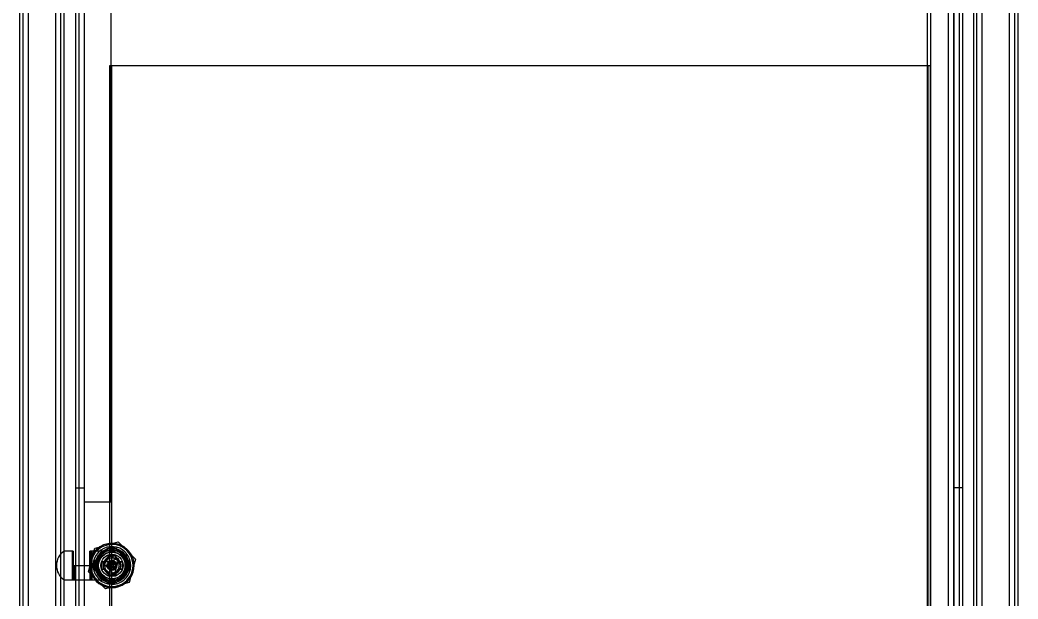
# Model space of a CAD drawing. Header units: millimetres. Extents: x 10366 to 13995, y 24552 to 29685.
# Drawn here: x 11416.9 to 11866.9, y 27928.9 to 28190.1 of the extents above; entities that cross this region are included whole.
import ezdxf

# ---------------------------------------------------------------- set-up
doc = ezdxf.new("R2010")
doc.units = ezdxf.units.MM
doc.header["$LTSCALE"] = 3
doc.layers.add('Default', color=7, linetype='Continuous')
doc.layers.add('Hidden_lines', color=7, linetype='Continuous')

msp = doc.modelspace()

# ---------------------------------------------------------------- linework, layer by layer
at = {"layer": 'Default'}
for p, q in [((11416.86, 27503.51), (11416.86, 28415.53)), ((11420.64, 27503.51), (11420.64, 28415.53)), ((11433.08, 27503.51), (11433.08, 28415.53)), ((11436.86, 27503.51), (11436.86, 28415.53)), ((11846.86, 27503.51), (11846.86, 28415.53)), ((11850.64, 27503.51), (11850.64, 28415.53)), ((11863.08, 27503.51), (11863.08, 28415.53)), ((11866.86, 27503.51), (11866.86, 28415.53)), ((11441.86, 28409.03), (11441.86, 27979.03)), ((11445.85, 28409.03), (11445.85, 27512.5)), ((11445.85, 28409.03), (11445.85, 27979.03)), ((11837.87, 27512.5), (11837.87, 28409.03)), ((11837.87, 28409.03), (11837.87, 27979.03)), ((11841.86, 28409.03), (11841.86, 27979.03)), ((11441.86, 27979.03), (11441.86, 27512.5)), ((11445.85, 27979.03), (11445.85, 27512.5)), ((11837.87, 27979.03), (11837.87, 27512.5)), ((11841.86, 27979.03), (11841.86, 27512.5)), ((11440.34, 27950.56), (11436.84, 27950.56)), ((11440.34, 27950.56), (11440.34, 27937.56)), ((11440.81, 27950.56), (11440.81, 27943.85)), ((11461.4, 27947.12), (11454.16, 27945.18)), ((11454.16, 27945.18), (11459.46, 27939.88)), ((11459.46, 27939.88), (11461.4, 27947.12)), ((11441.86, 27943.85), (11440.81, 27943.85)), ((11440.81, 27943.85), (11440.81, 27937.56)), ((11436.84, 27937.56), (11440.34, 27937.56)), ((11440.81, 27937.56), (11441.86, 27937.56))]:
    msp.add_line(p, q, dxfattribs=at)
for points in [[(11441.86, 27979.03, 0), (11441.86, 27979.03, 0), (11441.86, 27979.03, 0), (11441.86, 27979.03, 0), (11441.86, 27979.03, 0), (11441.86, 27979.03, 0), (11441.86, 27979.03, 0), (11441.86, 27979.03, 0), (11441.86, 27979.03, 0), (11441.86, 27979.03, 0), (11441.87, 27979.03, 0), (11441.87, 27979.03, 0), (11441.9, 27979.03, 0), (11442, 27979.03, 0), (11443.01, 27979.03, 0), (11445.85, 27979.03, 0)], [(11841.86, 27979.03, 0), (11841.86, 27979.03, 0), (11841.86, 27979.03, 0), (11841.86, 27979.03, 0), (11841.86, 27979.03, 0), (11841.86, 27979.03, 0), (11841.86, 27979.03, 0), (11841.86, 27979.03, 0), (11841.86, 27979.03, 0), (11841.86, 27979.03, 0), (11841.86, 27979.03, 0), (11841.86, 27979.03, 0), (11841.83, 27979.03, 0), (11841.73, 27979.03, 0), (11840.72, 27979.03, 0), (11837.87, 27979.03, 0)], [(11440.81, 27950.56, 0), (11440.34, 27950.56, 0)], [(11440.34, 27937.56, 0), (11440.81, 27937.56, 0)]]:
    msp.add_polyline3d(points, dxfattribs=at)
msp.add_circle((11458.34, 27944.06), 6.15, dxfattribs=at)
for radius, start, end in [(10, 45, 225), (8.5, 45, 9.4714), (8.5, 9.4714, 45), (10, 9.4714, 45), (10, 225, 9.4714)]:
    msp.add_arc((11458.34, 27944.06), radius, start, end, dxfattribs=at)
at = {"layer": 'Hidden_lines'}
for p, q in [((11418.36, 27503.51), (11418.36, 28415.53)), ((11435.36, 27503.51), (11435.36, 28415.53)), ((11827.54, 27508.51), (11827.54, 28413.02)), ((11835.54, 27508.51), (11835.54, 28413.02)), ((11848.36, 27503.51), (11848.36, 28415.53)), ((11865.36, 27503.51), (11865.36, 28415.53)), ((11443.36, 28409.03), (11443.36, 27979.03)), ((11840.36, 28409.03), (11840.36, 27979.03)), ((11457.87, 28397.01), (11457.87, 27972.6)), ((11825.85, 28397.01), (11825.85, 27524.52)), ((11457.34, 28169.52), (11827.34, 28169.52)), ((11457.34, 27508.51), (11457.34, 28169.52)), ((11458.34, 27499.52), (11458.34, 28169.52)), ((11826.34, 27499.52), (11826.34, 28169.52)), ((11827.34, 27508.51), (11827.34, 28169.52)), ((11443.36, 27979.03), (11443.36, 27512.5)), ((11840.36, 27979.03), (11840.36, 27512.5)), ((11457.87, 27972.6), (11445.85, 27972.6)), ((11448.31, 27943.85), (11448.31, 27950.56)), ((11448.4, 27950.56), (11448.4, 27937.56)), ((11448.87, 27950.56), (11448.87, 27937.56)), ((11461.34, 27950.56), (11449.34, 27950.56)), ((11449.34, 27950.56), (11449.34, 27937.56)), ((11450.62, 27946.17), (11456.23, 27951.77)), ((11460.45, 27951.77), (11466.05, 27946.17)), ((11455, 27945.76), (11453.64, 27945.76)), ((11453.64, 27945.76), (11453.64, 27942.36)), ((11453.64, 27942.36), (11453.64, 27945.76)), ((11453.64, 27945.76), (11455, 27945.76)), ((11460.04, 27948.76), (11456.64, 27948.76)), ((11456.64, 27948.76), (11456.64, 27947.4)), ((11456.64, 27947.4), (11456.64, 27948.76)), ((11456.64, 27948.76), (11460.04, 27948.76)), ((11457.21, 27944.83), (11456.71, 27945.17)), ((11460.04, 27947.4), (11460.04, 27948.76)), ((11460.04, 27948.76), (11460.04, 27947.4)), ((11463.04, 27945.76), (11461.68, 27945.76)), ((11461.68, 27945.76), (11463.04, 27945.76)), ((11463.04, 27942.36), (11463.04, 27945.76)), ((11463.04, 27945.76), (11463.04, 27942.36)), ((11441.28, 27943.85), (11441.28, 27937.56)), ((11448.31, 27943.85), (11441.86, 27943.85)), ((11456.23, 27936.34), (11450.62, 27941.95)), ((11453.64, 27942.36), (11455, 27942.36)), ((11455, 27942.36), (11453.64, 27942.36)), ((11456.64, 27940.72), (11456.64, 27939.36)), ((11456.64, 27939.36), (11456.64, 27940.72)), ((11456.71, 27942.95), (11457.21, 27943.29)), ((11457.6, 27943.86), (11457.72, 27943.73)), ((11458.14, 27943.32), (11458.01, 27943.44)), ((11458.54, 27944.8), (11458.66, 27944.68)), ((11459.08, 27944.26), (11458.96, 27944.38)), ((11459.45, 27942.43), (11459.11, 27942.93)), ((11459.47, 27943.29), (11459.97, 27942.95)), ((11460.04, 27939.36), (11460.04, 27940.72)), ((11460.04, 27940.72), (11460.04, 27939.36)), ((11466.05, 27941.95), (11460.45, 27936.34)), ((11461.68, 27942.36), (11463.04, 27942.36)), ((11463.04, 27942.36), (11461.68, 27942.36)), ((11441.86, 27937.56), (11448.4, 27937.56)), ((11449.34, 27937.56), (11461.34, 27937.56)), ((11456.64, 27939.36), (11460.04, 27939.36)), ((11460.04, 27939.36), (11456.64, 27939.36))]:
    msp.add_line(p, q, dxfattribs=at)
for points in [[(11455.88, 27953.24, 0), (11461.18, 27954.65, 0)], [(11461.18, 27954.65, 0), (11465.06, 27950.78, 0)], [(11449.34, 27950.56, 0), (11448.4, 27950.56, 0)], [(11449.16, 27946.52, 0), (11450.58, 27951.82, 0)], [(11450.58, 27951.82, 0), (11455.88, 27953.24, 0)], [(11465.06, 27950.78, 0), (11468.93, 27946.9, 0)], [(11447.74, 27941.22, 0), (11449.16, 27946.52, 0)], [(11457.6, 27944.26, 0), (11456.55, 27945.3, 0)], [(11457.09, 27945.84, 0), (11458.14, 27944.8, 0)], [(11457.57, 27945.19, 0), (11458.01, 27944.68, 0)], [(11458.54, 27944.8, 0), (11459.58, 27945.84, 0)], [(11458.66, 27944.68, 0), (11459.11, 27945.19, 0)], [(11460.12, 27945.3, 0), (11459.08, 27944.26, 0)], [(11459.45, 27945.69, 0), (11459.5, 27945.76, 0), (11459.58, 27945.84, 0)], [(11468.93, 27946.9, 0), (11467.52, 27941.6, 0)], [(11451.62, 27937.34, 0), (11447.74, 27941.22, 0)], [(11456.55, 27942.81, 0), (11457.6, 27943.86, 0)], [(11458.14, 27943.32, 0), (11457.09, 27942.27, 0)], [(11457.72, 27944.38, 0), (11457.21, 27944.83, 0)], [(11457.21, 27943.29, 0), (11457.72, 27943.73, 0)], [(11458.01, 27943.44, 0), (11457.57, 27942.93, 0)], [(11457.68, 27944.01, 0), (11457.68, 27944.04, 0), (11457.68, 27944.08, 0), (11457.68, 27944.11, 0), (11457.67, 27944.14, 0), (11457.66, 27944.18, 0), (11457.64, 27944.21, 0), (11457.62, 27944.23, 0), (11457.6, 27944.26, 0)], [(11457.6, 27943.86, 0), (11457.63, 27943.89, 0), (11457.65, 27943.93, 0), (11457.67, 27943.97, 0), (11457.68, 27944.01, 0)], [(11457.86, 27943.97, 0), (11457.87, 27944.03, 0), (11457.87, 27944.09, 0), (11457.86, 27944.15, 0), (11457.84, 27944.21, 0), (11457.82, 27944.26, 0), (11457.79, 27944.3, 0), (11457.76, 27944.35, 0), (11457.72, 27944.38, 0)], [(11457.72, 27943.73, 0), (11457.77, 27943.78, 0), (11457.81, 27943.84, 0), (11457.84, 27943.9, 0), (11457.85, 27943.94, 0), (11457.86, 27943.97, 0)], [(11458.01, 27944.68, 0), (11458.06, 27944.63, 0), (11458.12, 27944.59, 0), (11458.18, 27944.56, 0), (11458.22, 27944.55, 0), (11458.25, 27944.54, 0)], [(11458.42, 27943.58, 0), (11458.36, 27943.59, 0), (11458.31, 27943.59, 0), (11458.25, 27943.58, 0), (11458.19, 27943.56, 0), (11458.14, 27943.54, 0), (11458.09, 27943.51, 0), (11458.05, 27943.48, 0), (11458.01, 27943.44, 0)], [(11458.14, 27944.8, 0), (11458.17, 27944.77, 0), (11458.21, 27944.75, 0), (11458.25, 27944.73, 0), (11458.29, 27944.72, 0)], [(11458.39, 27943.4, 0), (11458.36, 27943.4, 0), (11458.32, 27943.4, 0), (11458.29, 27943.4, 0), (11458.25, 27943.39, 0), (11458.22, 27943.38, 0), (11458.19, 27943.36, 0), (11458.16, 27943.34, 0), (11458.14, 27943.32, 0)], [(11458.25, 27944.54, 0), (11458.3, 27944.53, 0), (11458.34, 27944.53, 0), (11458.38, 27944.53, 0), (11458.42, 27944.54, 0)], [(11458.42, 27944.54, 0), (11458.46, 27944.55, 0), (11458.49, 27944.56, 0), (11458.56, 27944.59, 0), (11458.61, 27944.63, 0), (11458.66, 27944.68, 0)], [(11458.66, 27943.44, 0), (11458.61, 27943.49, 0), (11458.56, 27943.53, 0), (11458.5, 27943.56, 0), (11458.46, 27943.57, 0), (11458.42, 27943.58, 0)], [(11459.58, 27942.27, 0), (11458.54, 27943.32, 0)], [(11459.11, 27942.93, 0), (11458.66, 27943.44, 0)], [(11458.82, 27944.14, 0), (11458.81, 27944.09, 0), (11458.81, 27944.03, 0), (11458.82, 27943.97, 0), (11458.84, 27943.91, 0), (11458.86, 27943.86, 0), (11458.89, 27943.82, 0), (11458.92, 27943.77, 0), (11458.96, 27943.73, 0)], [(11458.96, 27944.38, 0), (11458.91, 27944.33, 0), (11458.87, 27944.28, 0), (11458.84, 27944.22, 0), (11458.83, 27944.18, 0), (11458.82, 27944.14, 0)], [(11459.47, 27944.83, 0), (11458.96, 27944.38, 0)], [(11458.96, 27943.73, 0), (11459.47, 27943.29, 0)], [(11459.08, 27943.86, 0), (11460.12, 27942.81, 0)], [(11467.52, 27941.6, 0), (11466.1, 27936.3, 0)], [(11448.4, 27937.56, 0), (11449.34, 27937.56, 0)], [(11455.5, 27933.46, 0), (11451.62, 27937.34, 0)], [(11466.1, 27936.3, 0), (11460.8, 27934.88, 0)], [(11459.91, 27934.64, 0), (11455.5, 27933.46, 0)], [(11460.8, 27934.88, 0), (11459.91, 27934.64, 0)]]:
    msp.add_polyline3d(points, dxfattribs=at)
for radius in [6, 5, 2.25]:
    msp.add_circle((11458.34, 27944.06), radius, dxfattribs=at)
for centre, radius, start, end in [((11441.12, 27944.06), 7.79, 123.3985, 236.6015), ((11458.34, 27944.06), 9.5, 105, 165), ((11458.34, 27944.06), 7.69, 99.4714, 315), ((11458.34, 27944.06), 6.75, 45, 225), ((11458.34, 27944.06), 7.19, 99.4714, 135), ((11458.34, 27944.06), 9.5, 45, 105), ((11458.34, 27944.06), 8, 74.6863, 105.3137), ((11458.34, 27944.06), 7.69, 315, 99.4714), ((11458.34, 27944.06), 7.19, 315, 99.4714), ((11455.8, 27944.06), 8.54, 310.4497, 49.5503), ((11458.34, 27944.06), 9.5, 345, 45), ((11458.34, 27944.06), 9.5, 165, 225), ((11458.34, 27944.06), 9.5, 165, 225), ((11458.34, 27944.06), 8, 164.6863, 195.3137), ((11458.34, 27944.06), 7.19, 135, 315), ((11458.34, 27944.06), 6.75, 225, 45), ((11458.34, 27944.06), 4, 80.5286, 45), ((11458.34, 27944.06), 3.96, 128.795, 315), ((11458.34, 27944.06), 3.75, 116.9577, 153.0423), ((11458.34, 27944.06), 3.75, 116.9577, 153.0423), ((11458.34, 27944.06), 3.33, 128.795, 45), ((11458.34, 27944.06), 3.96, 80.5286, 128.795), ((11458.34, 27944.06), 3.33, 45, 128.795), ((11458.34, 27944.06), 2.01, 45, 308.795), ((11458.34, 27944.06), 2, 45, 189.4714), ((11458.34, 27944.06), 1.81, 80.5286, 225), ((11458.34, 27944.06), 1.62, 45, 225), ((11458.34, 27944.06), 1.57, 45, 189.4714), ((11458.34, 27944.06), 1.57, 189.4714, 45), ((11458.34, 27944.06), 2, 225, 45), ((11458.34, 27944.06), 1.81, 225, 45), ((11458.34, 27944.06), 1.62, 225, 45), ((11458.34, 27944.06), 1.37, 124.3295, 145.6705), ((11458.34, 27944.06), 1.62, 260.5286, 45), ((11458.34, 27944.06), 1.81, 45, 80.5286), ((11458.34, 27944.06), 3.96, 315, 80.5286), ((11458.34, 27944.06), 4, 45, 80.5286), ((11458.34, 27944.06), 1.37, 34.3295, 55.6705), ((11458.34, 27944.06), 2.01, 308.795, 45), ((11458.34, 27944.06), 3.75, 26.9577, 63.0423), ((11458.34, 27944.06), 3.75, 26.9577, 63.0423), ((11458.34, 27944.06), 8, 344.6863, 15.3137), ((11458.34, 27944.06), 3.75, 206.9577, 243.0423), ((11458.34, 27944.06), 3.75, 206.9577, 243.0423), ((11458.34, 27944.06), 2, 189.4714, 225), ((11458.34, 27944.06), 1.62, 225, 260.5286), ((11458.34, 27944.06), 1.37, 214.3295, 235.6705), ((11458.34, 27944.06), 1.37, 304.3295, 325.6705), ((11458.34, 27944.06), 3.75, 296.9577, 333.0423), ((11458.34, 27944.06), 3.75, 296.9577, 333.0423), ((11458.34, 27944.06), 9.5, 285, 345), ((11458.34, 27944.06), 9.5, 225, 279.4714), ((11458.34, 27944.06), 8, 254.6863, 285.3137), ((11458.34, 27944.06), 9.5, 279.4714, 285)]:
    msp.add_arc(centre, radius, start, end, dxfattribs=at)

doc.saveas('drawing.dxf')
